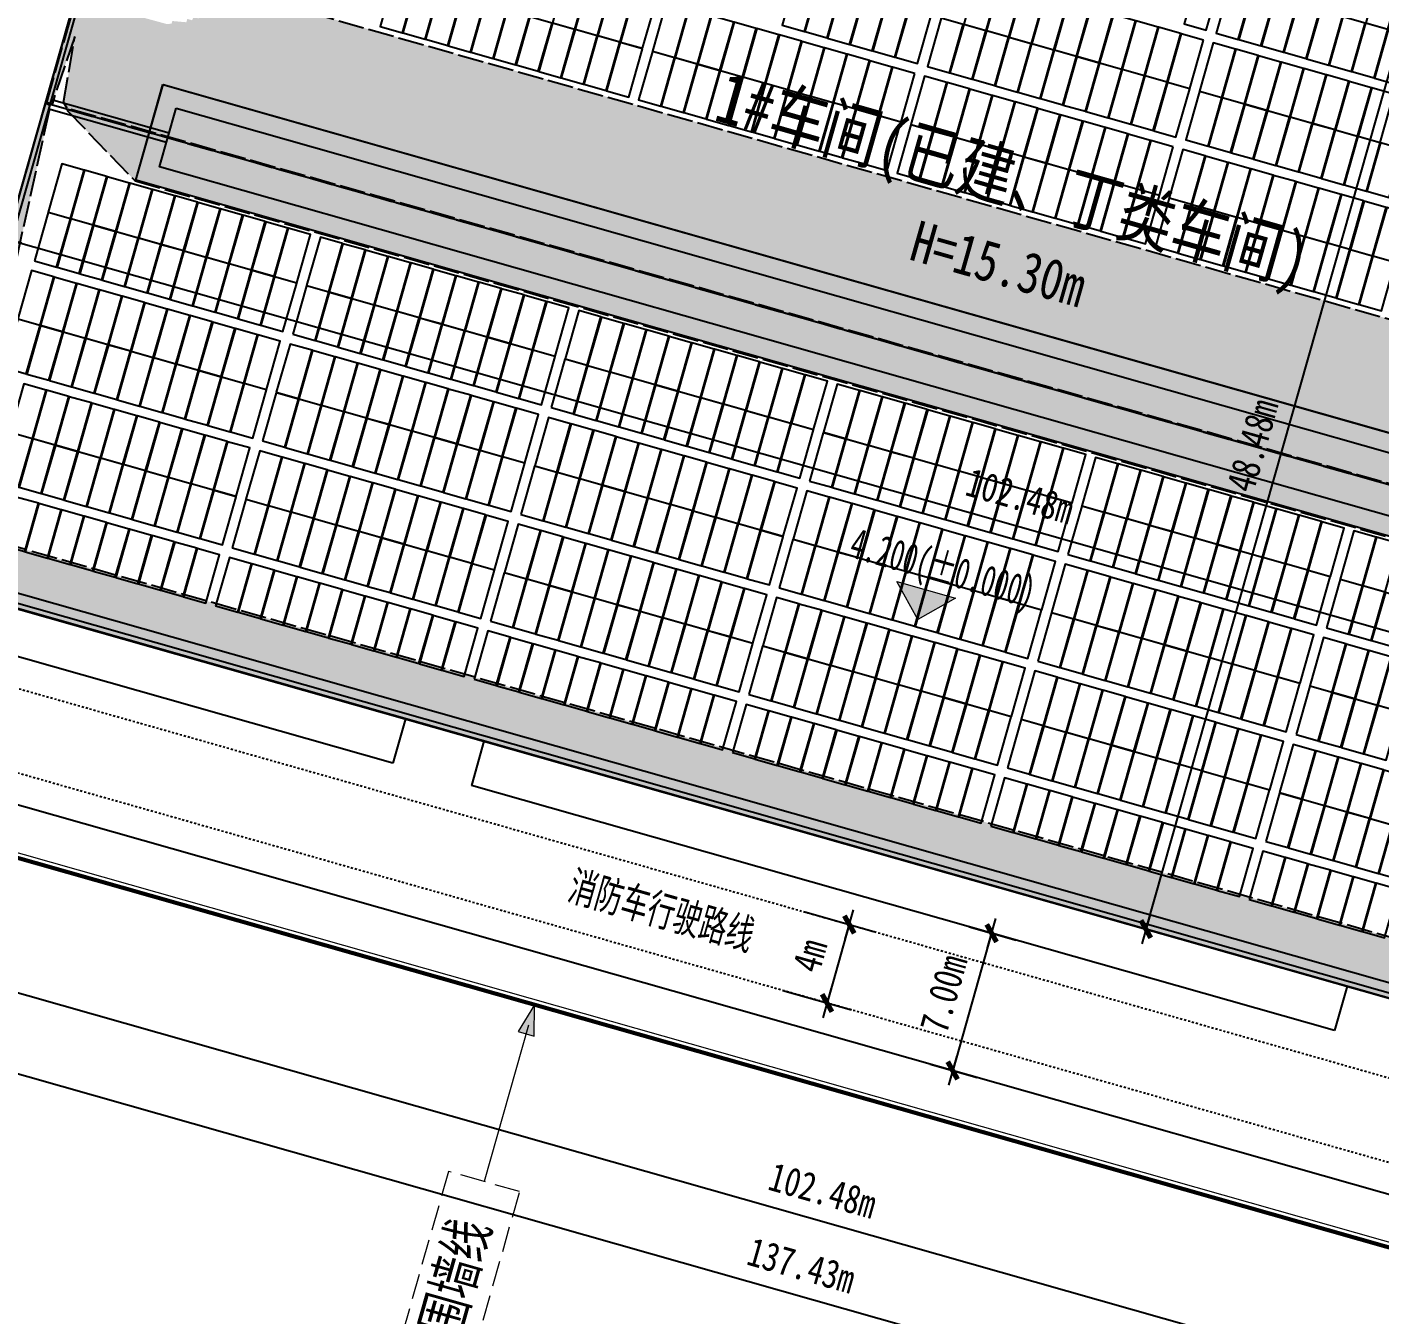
# Model space of a CAD drawing. Header units: millimetres. Extents: x 221342 to 221936, y -165780 to -165359.
# Drawn here: x 221465.1 to 221531.4, y -165687.9 to -165624.8 of the extents above; entities that cross this region are included whole.
import ezdxf

# ---------------------------------------------------------------- set-up
doc = ezdxf.new("R2010")
doc.units = ezdxf.units.MM
for name, pattern in [('CENTER', [5.08, 3.175, -0.635, 0.635, -0.635]), ('DASH', [0.35, 0.25, -0.1]), ('DASHED', [1.524, 1.27, -0.254])]:
    doc.linetypes.add(name, pattern=pattern)
doc.layers.add('0-道路', color=22, linetype='Continuous', lineweight=0)
for name, color, linetype in [('PUB_DIM', 3, 'Continuous'), ('WALL', 51, 'Continuous'), ('zt-道路', 240, 'Continuous'), ('单元区域外轮廓', 7, 'ByLayer'), ('屋脊线', 7, 'ByLayer'), ('消防车道', 3, 'Continuous'), ('组件', 7, 'ByLayer'), ('轴网标注', 240, 'Continuous'), ('阴影', 8, 'DASHED'), ('障碍物', 7, 'ByLayer')]:
    doc.layers.add(name, color=color, linetype=linetype)
doc.styles.add('-仿宋_GB2312', font='', dxfattribs={"width": 0.8})
doc.styles.add('-黑体', font='', dxfattribs={"width": 0.7})
doc.styles.add('dim_font', font='SIMPLEX.shx', dxfattribs={"width": 0.8})
doc.styles.get('-仿宋_GB2312').set_extended_font_data('FangSong_GB2312')
doc.styles.get('-黑体').set_extended_font_data('SimHei')
doc.dimstyles.new('AXIS150', dxfattribs={"dimscale": 1.5, "dimtxt": 300, "dimasz": 1, "dimexe": 250, "dimexo": 300, "dimgap": 150, "dimtad": 1, "dimdec": 0, "dimtxsty": 'dim_font', "dimblk": '_DIMX', "dimblk1": '_DIMX', "dimblk2": '_DIMX', "dimcen": 2.5, "dimse1": 1, "dimse2": 1, "dimclrt": 9, "dimazin": 3, "dimtfac": 1, "dimtdec": 0, "dimtix": 1, "dimtmove": 2, "dimatfit": 3, "dimldrblk": '_DIMX'})
pattern_1 = [(344.143, (221595.9987, -165598.90403), (0.17959642, 0.19653122), [0, -0.238125])]

# ---------------------------------------------------------------- blocks, each defined once
blk = doc.blocks.new('_DIMX')
blk.add_line((-150, 0), (150, 0))
at = {"const_width": 50}
blk.add_lwpolyline([(-70, -70), (70, 70)], dxfattribs=at)
blk = doc.blocks.new('*D132')
at = {"layer": 'Defpoints', "color": 0, "linetype": 'Continuous', "transparency": 16777216}
for p in [(221511.283, -165668.91), (221509.371, -165675.644), (221510.48, -165675.959)]:
    blk.add_point(p, dxfattribs=at)
at = {"layer": '轴网标注', "color": 0, "linetype": 'Continuous', "lineweight": -2, "transparency": 16777216}
for p, q in [((221511.283, -165668.91), (221513.596, -165669.567)), ((221512.392, -165669.23), (221510.482, -165675.954)), ((221509.371, -165675.644), (221511.683, -165676.301))]:
    blk.add_line(p, q, dxfattribs=at)
at = {"layer": '轴网标注', "color": 0, "linetype": 'Continuous', "lineweight": -2, "transparency": 16777216, "xscale": 0.005, "yscale": 0.005, "zscale": 0.005}
for p, rotation in [((221512.393, -165669.226), 74.14276208731073), ((221510.48, -165675.959), 254.1427620873107)]:
    blk.add_blockref('_DIMX', p, dxfattribs=dict(at, rotation=rotation))
at = {"layer": '轴网标注', "color": 9, "linetype": 'Continuous', "transparency": 16777216, "insert": (221510.042, -165672.196), "char_height": 1.4, "attachment_point": 5, "rotation": 74.14276, "style": '-仿宋_GB2312'}
blk.add_mtext('\\A1;7.00m', dxfattribs=at)
blk = doc.blocks.new('*D141')
at = {"layer": 'Defpoints', "color": 0, "linetype": 'Continuous', "transparency": 16777216}
for p in [(221496.499, -165456.12), (221428.712, -165655.332), (221439.343, -165658.351)]:
    blk.add_point(p, dxfattribs=at)
at = {"layer": '轴网标注', "color": 0, "linetype": 'Continuous', "lineweight": -2, "transparency": 16777216}
for p, q in [((221496.499, -165456.12), (221484.932, -165452.835)), ((221486.133, -165453.181), (221428.713, -165655.327)), ((221439.343, -165658.351), (221427.51, -165654.99))]:
    blk.add_line(p, q, dxfattribs=at)
at = {"layer": '轴网标注', "color": 0, "linetype": 'Continuous', "lineweight": -2, "transparency": 16777216, "xscale": 0.005, "yscale": 0.005, "zscale": 0.005}
for p, rotation in [((221486.134, -165453.176), 74.14276208731073), ((221428.712, -165655.332), 254.1427620873107)]:
    blk.add_blockref('_DIMX', p, dxfattribs=dict(at, rotation=rotation))
at = {"layer": '轴网标注', "color": 9, "linetype": 'Continuous', "transparency": 16777216, "insert": (221456.028, -165553.858), "char_height": 1.4, "attachment_point": 5, "rotation": 74.14276, "style": '-仿宋_GB2312'}
blk.add_mtext('\\A1;210.15m', dxfattribs=at)
blk = doc.blocks.new('*D142')
at = {"layer": 'Defpoints', "color": 0, "linetype": 'Continuous', "transparency": 16777216}
for p in [(221455.465, -165665.556), (221554.045, -165693.558), (221552.997, -165697.246)]:
    blk.add_point(p, dxfattribs=at)
at = {"layer": '轴网标注', "color": 0, "linetype": 'Continuous', "lineweight": -2, "transparency": 16777216}
for p, q in [((221455.465, -165665.556), (221454.076, -165670.446)), ((221454.422, -165669.245), (221552.993, -165697.244)), ((221554.045, -165693.558), (221552.656, -165698.448))]:
    blk.add_line(p, q, dxfattribs=at)
at = {"layer": '轴网标注', "color": 0, "linetype": 'Continuous', "lineweight": -2, "transparency": 16777216, "xscale": 0.005, "yscale": 0.005, "zscale": 0.005}
for p, rotation in [((221454.417, -165669.244), 164.1427629060019), ((221552.997, -165697.246), 344.142762906002)]:
    blk.add_blockref('_DIMX', p, dxfattribs=dict(at, rotation=rotation))
at = {"layer": '轴网标注', "color": 9, "linetype": 'Continuous', "transparency": 16777216, "insert": (221504.104, -165681.85), "char_height": 1.4, "attachment_point": 5, "rotation": 344.14276, "style": '-仿宋_GB2312'}
blk.add_mtext('\\A1;102.48m', dxfattribs=at)
blk = doc.blocks.new('*D145')
at = {"layer": 'Defpoints', "color": 0, "linetype": 'Continuous', "transparency": 16777216}
for p in [(221438.653, -165660.781), (221570.857, -165698.334), (221568.766, -165705.696)]:
    blk.add_point(p, dxfattribs=at)
at = {"layer": '轴网标注', "color": 0, "linetype": 'Continuous', "lineweight": -2, "transparency": 16777216}
for p, q in [((221438.653, -165660.781), (221436.22, -165669.345)), ((221436.566, -165668.144), (221568.761, -165705.694)), ((221570.857, -165698.334), (221568.424, -165706.898))]:
    blk.add_line(p, q, dxfattribs=at)
at = {"layer": '轴网标注', "color": 0, "linetype": 'Continuous', "lineweight": -2, "transparency": 16777216, "xscale": 0.005, "yscale": 0.005, "zscale": 0.005}
for p, rotation in [((221436.562, -165668.143), 164.1427629060019), ((221568.766, -165705.696), 344.142762906002)]:
    blk.add_blockref('_DIMX', p, dxfattribs=dict(at, rotation=rotation))
at = {"layer": '轴网标注', "color": 9, "linetype": 'Continuous', "transparency": 16777216, "insert": (221503.06, -165685.524), "char_height": 1.4, "attachment_point": 5, "rotation": 344.14276, "style": '-仿宋_GB2312'}
blk.add_mtext('\\A1;137.43m', dxfattribs=at)
blk = doc.blocks.new('*D173')
at = {"layer": 'Defpoints', "color": 0, "linetype": 'Continuous', "transparency": 16777216}
for p in [(221531.802, -165621.991), (221518.555, -165668.626), (221519.957, -165669.025)]:
    blk.add_point(p, dxfattribs=at)
at = {"layer": '轴网标注', "color": 0, "linetype": 'Continuous', "lineweight": -2, "transparency": 16777216}
for p, q in [((221531.802, -165621.991), (221534.406, -165622.731)), ((221533.202, -165622.394), (221519.958, -165669.02)), ((221518.555, -165668.626), (221521.159, -165669.366))]:
    blk.add_line(p, q, dxfattribs=at)
at = {"layer": '轴网标注', "color": 0, "linetype": 'Continuous', "lineweight": -2, "transparency": 16777216, "xscale": 0.005, "yscale": 0.005, "zscale": 0.005}
for p, rotation in [((221533.204, -165622.39), 74.14276208731073), ((221519.957, -165669.025), 254.1427620873107)]:
    blk.add_blockref('_DIMX', p, dxfattribs=dict(at, rotation=rotation))
at = {"layer": '轴网标注', "color": 9, "linetype": 'Continuous', "transparency": 16777216, "insert": (221525.186, -165645.311), "char_height": 1.4, "attachment_point": 5, "rotation": 74.14276, "style": '-仿宋_GB2312'}
blk.add_mtext('\\A1;48.48m', dxfattribs=at)
blk = doc.blocks.new('*D176')
at = {"layer": 'Defpoints', "color": 0, "linetype": 'Continuous', "transparency": 16777216}
for p in [(221464.915, -165632.287), (221563.495, -165660.288), (221562.672, -165663.188)]:
    blk.add_point(p, dxfattribs=at)
at = {"layer": '轴网标注', "color": 0, "linetype": 'Continuous', "lineweight": -2, "transparency": 16777216}
for p, q in [((221464.915, -165632.287), (221463.75, -165636.388)), ((221464.096, -165635.187), (221562.667, -165663.186)), ((221563.495, -165660.288), (221562.33, -165664.39))]:
    blk.add_line(p, q, dxfattribs=at)
at = {"layer": '轴网标注', "color": 0, "linetype": 'Continuous', "lineweight": -2, "transparency": 16777216, "xscale": 0.005, "yscale": 0.005, "zscale": 0.005}
for p, rotation in [((221464.091, -165635.186), 164.1427629060019), ((221562.672, -165663.188), 344.142762906002)]:
    blk.add_blockref('_DIMX', p, dxfattribs=dict(at, rotation=rotation))
at = {"layer": '轴网标注', "color": 9, "linetype": 'Continuous', "transparency": 16777216, "insert": (221513.778, -165647.792), "char_height": 1.4, "attachment_point": 5, "rotation": 344.14276, "style": '-仿宋_GB2312'}
blk.add_mtext('\\A1;102.48m', dxfattribs=at)
blk = doc.blocks.new('*D114')
at = {"layer": 'Defpoints', "color": 0, "linetype": 'Continuous', "transparency": 16777216}
for p in [(221503.237, -165668.184), (221502.144, -165672.032), (221504.32, -165672.65)]:
    blk.add_point(p, dxfattribs=at)
at = {"layer": '轴网标注', "color": 0, "linetype": 'Continuous', "lineweight": -2, "transparency": 16777216}
for p, q in [((221503.237, -165668.184), (221506.615, -165669.144)), ((221505.412, -165668.807), (221504.321, -165672.645)), ((221502.144, -165672.032), (221505.522, -165672.992))]:
    blk.add_line(p, q, dxfattribs=at)
at = {"layer": '轴网标注', "color": 0, "linetype": 'Continuous', "lineweight": -2, "transparency": 16777216, "xscale": 0.005, "yscale": 0.005, "zscale": 0.005}
for p, rotation in [((221505.413, -165668.802), 74.14276257570366), ((221504.32, -165672.65), 254.1427625757036)]:
    blk.add_blockref('_DIMX', p, dxfattribs=dict(at, rotation=rotation))
at = {"layer": '轴网标注', "color": 9, "linetype": 'Continuous', "transparency": 16777216, "insert": (221503.472, -165670.33), "char_height": 1.4, "attachment_point": 5, "rotation": 74.14276, "style": '-仿宋_GB2312'}
blk.add_mtext('\\A1;4m', dxfattribs=at)
blk = doc.blocks.new('*U0')
at = {"layer": '单元区域外轮廓', "color": 2}
for points in [[(-116980, -39760, 13700), (-14500, -39760, 13700), (-14500, -88240, 13700), (-116980, -88240, 13700), (-116980, -39760, 13700)], [(-116980, -39760, 15100), (-14500, -39760, 15100), (-14500, -88240, 15100), (-116980, -88240, 15100), (-116980, -39760, 15100)]]:
    blk.add_polyline3d(points, close=True, dxfattribs=at)
at = {"flags": 1}
for tag in ['unit_id', 'unit_name', 'parapet_height', 'ground_elevation', 'is_enable_parapet']:
    blk.add_attdef(tag, (0, 0), '', height=2.5, dxfattribs=at)
blk = doc.blocks.new('*U1')
at = {"layer": '屋脊线', "color": 30}
for p, q in [((-116980, -39760, 13700), (-116980, -64000, 14870)), ((-116980, -64000, 14870), (-14500, -64000, 14870)), ((-116980, -64000, 14870), (-116980, -88240, 13700)), ((-116980, -88240, 13700), (-14500, -88240, 13700))]:
    blk.add_line(p, q, dxfattribs=at)
at = {"flags": 1}
for tag in ['unit_id', 'unit_name']:
    blk.add_attdef(tag, (0, 0), '', height=2.5, dxfattribs=at)
blk = doc.blocks.new('*U2')
at = {"layer": '组件', "color": 0}
blk.add_polyline3d([(0, 0, 0), (-113.4, 0, 0), (-113.4, -246.2, 11.9), (0, -246.2, 11.9)], close=True, dxfattribs=at)
at = {"flags": 1}
for tag in ['mounting-hole-spacing1', 'mounting-hole-spacing2', 'module-material', 'vmpo', 'voco', 'silicon-material', 'panel-length', 'panel-width', 'panel-height', 'userid', 'theme', 'note', 'name', 'pmax', 'company-name', 'id', 'impo', 'isco']:
    blk.add_attdef(tag, (0, 0), '', height=2.5, dxfattribs=at)
blk = doc.blocks.new('*U3')
at = {"layer": '组件', "color": 232}
for p in [(-5462.6, -4007.2, 1381.5), (-6318.4, -4255.4, 1393.5), (-6155, -4255.4, 1393.5), (-6039.6, -4255.4, 1393.5), (-5924.2, -4255.4, 1393.5), (-5808.8, -4255.4, 1393.5), (-5693.4, -4255.4, 1393.5), (-5578, -4255.4, 1393.5), (-5462.6, -4255.4, 1393.5), (-5347.2, -4255.4, 1393.5), (-7357, -4551.6, 1407.8), (-7241.6, -4551.6, 1407.8), (-7126.2, -4551.6, 1407.8), (-7010.8, -4551.6, 1407.8), (-6895.4, -4551.6, 1407.8), (-6780, -4551.6, 1407.8), (-6664.6, -4551.6, 1407.8), (-6549.2, -4551.6, 1407.8), (-6433.8, -4551.6, 1407.8), (-6318.4, -4551.6, 1407.8), (-6155, -4551.6, 1407.8), (-6039.6, -4551.6, 1407.8), (-5924.2, -4551.6, 1407.8), (-5808.8, -4551.6, 1407.8), (-5693.4, -4551.6, 1407.8), (-5578, -4551.6, 1407.8), (-5462.6, -4551.6, 1407.8), (-5347.2, -4551.6, 1407.8), (-8212.8, -4799.8, 1419.8), (-8097.4, -4799.8, 1419.8), (-7982, -4799.8, 1419.8), (-7866.6, -4799.8, 1419.8), (-7751.2, -4799.8, 1419.8), (-7635.8, -4799.8, 1419.8), (-7472.4, -4799.8, 1419.8), (-7357, -4799.8, 1419.8), (-7241.6, -4799.8, 1419.8), (-7126.2, -4799.8, 1419.8), (-7010.8, -4799.8, 1419.8), (-6895.4, -4799.8, 1419.8), (-6780, -4799.8, 1419.8), (-6664.6, -4799.8, 1419.8), (-6549.2, -4799.8, 1419.8), (-6433.8, -4799.8, 1419.8), (-6318.4, -4799.8, 1419.8), (-6155, -4799.8, 1419.8), (-6039.6, -4799.8, 1419.8), (-5924.2, -4799.8, 1419.8), (-5808.8, -4799.8, 1419.8), (-5693.4, -4799.8, 1419.8), (-5578, -4799.8, 1419.8), (-5462.6, -4799.8, 1419.8), (-5347.2, -4799.8, 1419.8), (-5231.8, -4799.8, 1419.8), (-9299.4, -5095.9, 1434.1), (-9184, -5095.9, 1434.1), (-9068.6, -5095.9, 1434.1), (-8953.2, -5095.9, 1434.1), (-8789.8, -5096, 1434.1), (-8674.4, -5096, 1434.1), (-8559, -5096, 1434.1), (-8443.6, -5096, 1434.1), (-8328.2, -5096, 1434.1), (-8212.8, -5096, 1434.1), (-8097.4, -5096, 1434.1), (-7982, -5096, 1434.1), (-7866.6, -5096, 1434.1), (-7751.2, -5096, 1434.1), (-7635.8, -5096, 1434.1), (-7472.4, -5096, 1434.1), (-7357, -5096, 1434.1), (-7241.6, -5096, 1434.1), (-7126.2, -5096, 1434.1), (-7010.8, -5096, 1434.1), (-6895.4, -5096, 1434.1), (-6780, -5096, 1434.1), (-6664.6, -5096, 1434.1), (-6549.2, -5096, 1434.1), (-6433.8, -5096, 1434.1), (-6318.4, -5096, 1434.1), (-6155, -5096, 1434.1), (-6039.6, -5096, 1434.1), (-5924.2, -5096, 1434.1), (-5808.8, -5096, 1434.1), (-5693.4, -5096, 1434.1), (-5578, -5096, 1434.1), (-5462.6, -5096, 1434.1), (-5347.2, -5096, 1434.1), (-5231.8, -5096, 1434.1), (-5116.4, -5096, 1434.1), (-10107.2, -5344.2, 1446.1), (-9991.8, -5344.2, 1446.1), (-9876.4, -5344.2, 1446.1), (-9761, -5344.2, 1446.1), (-9645.6, -5344.2, 1446.1), (-9530.2, -5344.2, 1446.1), (-9414.8, -5344.2, 1446.1), (-9299.4, -5344.2, 1446.1), (-9184, -5344.2, 1446.1), (-9068.6, -5344.2, 1446.1), (-8953.2, -5344.2, 1446.1), (-8789.8, -5344.2, 1446.1), (-8674.4, -5344.2, 1446.1), (-8559, -5344.2, 1446.1), (-8443.6, -5344.2, 1446.1), (-8328.2, -5344.2, 1446.1), (-8212.8, -5344.2, 1446.1), (-8097.4, -5344.2, 1446.1), (-7982, -5344.2, 1446.1), (-7866.6, -5344.2, 1446.1), (-7751.2, -5344.2, 1446.1), (-7635.8, -5344.2, 1446.1), (-7472.4, -5344.2, 1446.1), (-7357, -5344.2, 1446.1), (-7241.6, -5344.2, 1446.1), (-7126.2, -5344.2, 1446.1), (-7010.8, -5344.2, 1446.1), (-6895.4, -5344.2, 1446.1), (-6780, -5344.2, 1446.1), (-6664.6, -5344.2, 1446.1), (-6549.2, -5344.2, 1446.1), (-6433.8, -5344.2, 1446.1), (-6318.4, -5344.2, 1446.1), (-6155, -5344.2, 1446.1), (-6039.6, -5344.2, 1446.1), (-5924.2, -5344.2, 1446.1), (-5808.8, -5344.2, 1446.1), (-5693.4, -5344.2, 1446.1), (-5578, -5344.2, 1446.1), (-5462.6, -5344.2, 1446.1), (-5347.2, -5344.2, 1446.1), (-5231.8, -5344.2, 1446.1), (-5116.4, -5344.2, 1446.1)]:
    blk.add_blockref('*U2', p, dxfattribs=at)
at = {"flags": 1}
for tag in ['offset-x', 'offset-y', 'mode', 'tilt', 'azimuth', 'align', 'array-mode', 'panel-x', 'panel-y', 'panel-per-row', 'bracket-type', 'bracket-value', 'row-per-array']:
    blk.add_attdef(tag, (0, 0), '', height=2.5, dxfattribs=at)
blk = doc.blocks.new('*U4')
at = {"layer": '组件', "color": 0}
blk.add_polyline3d([(0, 0, 0), (113.4, 0, 0), (113.4, 246.2, 11.9), (0, 246.2, 11.9)], close=True, dxfattribs=at)
at = {"flags": 1}
for tag in ['mounting-hole-spacing1', 'mounting-hole-spacing2', 'module-material', 'vmpo', 'voco', 'silicon-material', 'panel-length', 'panel-width', 'panel-height', 'userid', 'theme', 'note', 'name', 'pmax', 'company-name', 'id', 'impo', 'isco']:
    blk.add_attdef(tag, (0, 0), '', height=2.5, dxfattribs=at)
blk = doc.blocks.new('*U5')
at = {"layer": '组件', "color": 20}
for p in [(-11538, -6911.4, 1472.3), (-11422.6, -6911.4, 1472.3), (-11307.2, -6911.4, 1472.3), (-11191.8, -6911.4, 1472.3), (-11076.4, -6911.4, 1472.3), (-10961, -6911.4, 1472.3), (-10845.6, -6911.4, 1472.3), (-10730.2, -6911.4, 1472.3), (-10614.8, -6911.4, 1472.3), (-10499.4, -6911.4, 1472.3), (-10384, -6911.4, 1472.3), (-10220.6, -6911.5, 1472.3), (-10105.2, -6911.5, 1472.3), (-9989.8, -6911.5, 1472.3), (-9874.4, -6911.5, 1472.3), (-9759, -6911.5, 1472.3), (-9643.6, -6911.5, 1472.3), (-9528.2, -6911.5, 1472.3), (-9412.8, -6911.5, 1472.3), (-9297.4, -6911.5, 1472.3), (-9182, -6911.5, 1472.3), (-9066.6, -6911.5, 1472.3), (-8903.2, -6911.5, 1472.3), (-8787.8, -6911.5, 1472.3), (-8672.4, -6911.5, 1472.3), (-8557, -6911.5, 1472.3), (-8441.6, -6911.5, 1472.3), (-8326.2, -6911.5, 1472.3), (-8210.8, -6911.5, 1472.3), (-8095.4, -6911.5, 1472.3), (-7980, -6911.5, 1472.3), (-7864.6, -6911.5, 1472.3), (-7749.2, -6911.5, 1472.3), (-7585.8, -6911.5, 1472.3), (-7470.4, -6911.5, 1472.3), (-7355, -6911.5, 1472.3), (-7239.6, -6911.5, 1472.3), (-7124.2, -6911.5, 1472.3), (-7008.8, -6911.5, 1472.3), (-6893.4, -6911.5, 1472.3), (-6778, -6911.5, 1472.3), (-6662.6, -6911.5, 1472.3), (-6547.2, -6911.5, 1472.3), (-6431.8, -6911.5, 1472.3), (-6268.4, -6911.5, 1472.3), (-6153, -6911.5, 1472.3), (-6037.6, -6911.5, 1472.3), (-5922.2, -6911.5, 1472.3), (-5806.8, -6911.5, 1472.3), (-5691.4, -6911.5, 1472.3), (-5576, -6911.5, 1472.3), (-5460.6, -6911.5, 1472.3), (-5345.2, -6911.5, 1472.3), (-5229.8, -6911.5, 1472.3), (-5114.4, -6911.5, 1472.3), (-11538, -7159.7, 1484.3), (-11422.6, -7159.7, 1484.3), (-11307.2, -7159.7, 1484.3), (-11191.8, -7159.7, 1484.3), (-11076.4, -7159.7, 1484.3), (-10961, -7159.7, 1484.3), (-10845.6, -7159.7, 1484.3), (-10730.2, -7159.7, 1484.3), (-10614.8, -7159.7, 1484.3), (-10499.4, -7159.7, 1484.3), (-10384, -7159.7, 1484.3), (-10220.6, -7159.7, 1484.3), (-10105.2, -7159.7, 1484.3), (-9989.8, -7159.7, 1484.3), (-9874.4, -7159.7, 1484.3), (-9759, -7159.7, 1484.3), (-9643.6, -7159.7, 1484.3), (-9528.2, -7159.7, 1484.3), (-9412.8, -7159.7, 1484.3), (-9297.4, -7159.7, 1484.3), (-9182, -7159.7, 1484.3), (-9066.6, -7159.7, 1484.3), (-8903.2, -7159.7, 1484.3), (-8787.8, -7159.7, 1484.3), (-8672.4, -7159.7, 1484.3), (-8557, -7159.7, 1484.3), (-8441.6, -7159.7, 1484.3), (-8326.2, -7159.7, 1484.3), (-8210.8, -7159.7, 1484.3), (-8095.4, -7159.7, 1484.3), (-7980, -7159.7, 1484.3), (-7864.6, -7159.7, 1484.3), (-7749.2, -7159.7, 1484.3), (-7585.8, -7159.7, 1484.3), (-7470.4, -7159.7, 1484.3), (-7355, -7159.7, 1484.3), (-7239.6, -7159.7, 1484.3), (-7124.2, -7159.7, 1484.3), (-7008.8, -7159.7, 1484.3), (-6893.4, -7159.7, 1484.3), (-6778, -7159.7, 1484.3), (-6662.6, -7159.7, 1484.3), (-6547.2, -7159.7, 1484.3), (-6431.8, -7159.7, 1484.3), (-6268.4, -7159.7, 1484.3), (-6153, -7159.7, 1484.3), (-6037.6, -7159.7, 1484.3), (-5922.2, -7159.7, 1484.3), (-5806.8, -7159.7, 1484.3), (-5691.4, -7159.7, 1484.3), (-5576, -7159.7, 1484.3), (-5460.6, -7159.7, 1484.3), (-5345.2, -7159.7, 1484.3), (-5229.8, -7159.7, 1484.3), (-5114.4, -7159.7, 1484.3), (-11538, -7455.8, 1446.1), (-11422.6, -7455.8, 1446.1), (-11307.2, -7455.8, 1446.1), (-11191.8, -7455.8, 1446.1), (-11076.4, -7455.8, 1446.1), (-10961, -7455.8, 1446.1), (-10845.6, -7455.8, 1446.1), (-10730.2, -7455.8, 1446.1), (-10614.8, -7455.8, 1446.1), (-10499.4, -7455.8, 1446.1), (-10384, -7455.8, 1446.1), (-10220.6, -7455.8, 1446.1), (-10105.2, -7455.8, 1446.1), (-9989.8, -7455.8, 1446.1), (-9874.4, -7455.8, 1446.1), (-9759, -7455.8, 1446.1), (-9643.6, -7455.8, 1446.1), (-9528.2, -7455.8, 1446.1), (-9412.8, -7455.8, 1446.1), (-9297.4, -7455.8, 1446.1), (-9182, -7455.8, 1446.1), (-9066.6, -7455.8, 1446.1), (-8903.2, -7455.8, 1446.1), (-8787.8, -7455.8, 1446.1), (-8672.4, -7455.8, 1446.1), (-8557, -7455.8, 1446.1), (-8441.6, -7455.8, 1446.1), (-8326.2, -7455.8, 1446.1), (-8210.8, -7455.8, 1446.1), (-8095.4, -7455.8, 1446.1), (-7980, -7455.8, 1446.1), (-7864.6, -7455.8, 1446.1), (-7749.2, -7455.8, 1446.1), (-7585.8, -7455.8, 1446.1), (-7470.4, -7455.8, 1446.1), (-7355, -7455.8, 1446.1), (-7239.6, -7455.8, 1446.1), (-7124.2, -7455.8, 1446.1), (-7008.8, -7455.8, 1446.1), (-6893.4, -7455.8, 1446.1), (-6778, -7455.8, 1446.1), (-6662.6, -7455.8, 1446.1), (-6547.2, -7455.8, 1446.1), (-6431.8, -7455.8, 1446.1), (-6268.4, -7455.8, 1446.1), (-6153, -7455.8, 1446.1), (-6037.6, -7455.8, 1446.1), (-5922.2, -7455.8, 1446.1), (-5806.8, -7455.8, 1446.1), (-5691.4, -7455.8, 1446.1), (-5576, -7455.8, 1446.1), (-5460.6, -7455.8, 1446.1), (-5345.2, -7455.8, 1446.1), (-5229.8, -7455.8, 1446.1), (-5114.4, -7455.8, 1446.1), (-11538, -7704, 1458), (-11422.6, -7704, 1458), (-11307.2, -7704, 1458), (-11191.8, -7704, 1458), (-11076.4, -7704, 1458), (-10961, -7704, 1458), (-10845.6, -7704, 1458), (-10730.2, -7704, 1458), (-10614.8, -7704, 1458), (-10499.4, -7704, 1458), (-10384, -7704, 1458), (-10220.6, -7704, 1458), (-10105.2, -7704, 1458), (-9989.8, -7704, 1458), (-9874.4, -7704, 1458), (-9759, -7704, 1458), (-9643.6, -7704, 1458), (-9528.2, -7704, 1458), (-9412.8, -7704, 1458), (-9297.4, -7704, 1458), (-9182, -7704, 1458), (-9066.6, -7704, 1458), (-8903.2, -7704, 1458), (-8787.8, -7704, 1458), (-8672.4, -7704, 1458), (-8557, -7704, 1458), (-8441.6, -7704, 1458), (-8326.2, -7704, 1458), (-8210.8, -7704, 1458), (-8095.4, -7704, 1458), (-7980, -7704, 1458), (-7864.6, -7704, 1458), (-7749.2, -7704, 1458), (-7585.8, -7704, 1458), (-7470.4, -7704, 1458), (-7355, -7704, 1458), (-7239.6, -7704, 1458), (-7124.2, -7704, 1458), (-7008.8, -7704, 1458), (-6893.4, -7704, 1458), (-6778, -7704, 1458), (-6662.6, -7704, 1458), (-6547.2, -7704, 1458), (-6431.8, -7704, 1458), (-6268.4, -7704, 1458), (-6153, -7704, 1458), (-6037.6, -7704, 1458), (-5922.2, -7704, 1458), (-5806.8, -7704, 1458), (-5691.4, -7704, 1458), (-5576, -7704, 1458), (-5460.6, -7704, 1458), (-5345.2, -7704, 1458), (-5229.8, -7704, 1458), (-5114.4, -7704, 1458), (-11422.6, -8000.2, 1419.8), (-11307.2, -8000.2, 1419.8), (-11191.8, -8000.2, 1419.8), (-11076.4, -8000.2, 1419.8), (-10961, -8000.2, 1419.8), (-10845.6, -8000.2, 1419.8), (-10730.2, -8000.2, 1419.8), (-10614.8, -8000.2, 1419.8), (-10499.4, -8000.2, 1419.8), (-10384, -8000.2, 1419.8), (-10220.6, -8000.2, 1419.8), (-10105.2, -8000.2, 1419.8), (-9989.8, -8000.2, 1419.8), (-9874.4, -8000.2, 1419.8), (-9759, -8000.2, 1419.8), (-9643.6, -8000.2, 1419.8), (-9528.2, -8000.2, 1419.8), (-9412.8, -8000.2, 1419.8), (-9297.4, -8000.2, 1419.8), (-9182, -8000.2, 1419.8), (-9066.6, -8000.2, 1419.8), (-8903.2, -8000.2, 1419.8), (-8787.8, -8000.2, 1419.8), (-8672.4, -8000.2, 1419.8), (-8557, -8000.2, 1419.8), (-8441.6, -8000.2, 1419.8), (-8326.2, -8000.2, 1419.8), (-8210.8, -8000.2, 1419.8), (-8095.4, -8000.2, 1419.8), (-7980, -8000.2, 1419.8), (-7864.6, -8000.2, 1419.8), (-7749.2, -8000.2, 1419.8), (-7585.8, -8000.2, 1419.8), (-7470.4, -8000.2, 1419.8), (-7355, -8000.2, 1419.8), (-7239.6, -8000.2, 1419.8), (-7124.2, -8000.2, 1419.8), (-7008.8, -8000.2, 1419.8), (-6893.4, -8000.2, 1419.8), (-6778, -8000.2, 1419.8), (-6662.6, -8000.2, 1419.8), (-6547.2, -8000.2, 1419.8), (-6431.8, -8000.2, 1419.8), (-11422.6, -8248.4, 1431.7), (-11307.2, -8248.4, 1431.7), (-11191.8, -8248.4, 1431.7), (-11076.4, -8248.4, 1431.7), (-10961, -8248.4, 1431.7), (-10845.6, -8248.4, 1431.7), (-10730.2, -8248.4, 1431.7), (-10614.8, -8248.4, 1431.7), (-10499.4, -8248.4, 1431.7), (-10384, -8248.4, 1431.7), (-10220.6, -8248.4, 1431.7), (-10105.2, -8248.4, 1431.7), (-9989.8, -8248.4, 1431.7), (-9874.4, -8248.4, 1431.7), (-9759, -8248.4, 1431.7), (-9643.6, -8248.4, 1431.7), (-9528.2, -8248.4, 1431.7), (-9412.8, -8248.4, 1431.7), (-9297.4, -8248.4, 1431.7), (-9182, -8248.4, 1431.7), (-9066.6, -8248.4, 1431.7), (-8903.2, -8248.4, 1431.7), (-8787.8, -8248.4, 1431.7), (-8672.4, -8248.4, 1431.7), (-8557, -8248.4, 1431.7), (-8441.6, -8248.4, 1431.7), (-8326.2, -8248.4, 1431.7), (-8210.8, -8248.4, 1431.7), (-8095.4, -8248.4, 1431.7), (-7980, -8248.4, 1431.7), (-7864.6, -8248.4, 1431.7), (-7749.2, -8248.4, 1431.7), (-7585.8, -8248.4, 1431.7), (-7470.4, -8248.4, 1431.7), (-7355, -8248.4, 1431.7), (-7239.6, -8248.4, 1431.7), (-7124.2, -8248.4, 1431.7), (-7008.8, -8248.4, 1431.7), (-6893.4, -8248.4, 1431.7), (-6778, -8248.4, 1431.7), (-6662.6, -8248.4, 1431.7), (-6547.2, -8248.4, 1431.7), (-6431.8, -8248.4, 1431.7), (-11307.2, -8544.5, 1393.5), (-11191.8, -8544.5, 1393.5), (-11076.4, -8544.5, 1393.5), (-10961, -8544.5, 1393.5), (-10845.6, -8544.5, 1393.5), (-10730.2, -8544.5, 1393.5), (-10614.8, -8544.5, 1393.5), (-10499.4, -8544.5, 1393.5), (-10384, -8544.5, 1393.5), (-10220.6, -8544.6, 1393.5), (-10105.2, -8544.6, 1393.5), (-9989.8, -8544.6, 1393.5), (-9874.4, -8544.6, 1393.5), (-9759, -8544.6, 1393.5), (-9643.6, -8544.6, 1393.5), (-9528.2, -8544.6, 1393.5), (-9412.8, -8544.6, 1393.5), (-9297.4, -8544.6, 1393.5), (-9182, -8544.6, 1393.5), (-9066.6, -8544.6, 1393.5), (-8903.2, -8544.6, 1393.5), (-8787.8, -8544.6, 1393.5), (-8672.4, -8544.6, 1393.5), (-8557, -8544.6, 1393.5), (-8441.6, -8544.6, 1393.5), (-8326.2, -8544.6, 1393.5), (-8210.8, -8544.6, 1393.5), (-8095.4, -8544.6, 1393.5), (-7980, -8544.6, 1393.5), (-7864.6, -8544.6, 1393.5), (-7749.2, -8544.6, 1393.5), (-7585.8, -8544.6, 1393.5), (-7470.4, -8544.6, 1393.5), (-7355, -8544.6, 1393.5), (-7239.6, -8544.6, 1393.5), (-7124.2, -8544.6, 1393.5), (-7008.8, -8544.6, 1393.5), (-6893.4, -8544.6, 1393.5), (-6778, -8544.6, 1393.5), (-6662.6, -8544.6, 1393.5), (-6547.2, -8544.6, 1393.5), (-6431.8, -8544.6, 1393.5)]:
    blk.add_blockref('*U4', p, dxfattribs=at)
at = {"layer": '组件', "color": 60}
for p in [(-4951, -6911.5, 1472.3), (-4835.6, -6911.5, 1472.3), (-4951, -7159.7, 1484.3), (-4835.6, -7159.7, 1484.3), (-4720.2, -7159.7, 1484.3), (-4951, -7455.8, 1446.1), (-4835.6, -7455.8, 1446.1), (-4720.2, -7455.8, 1446.1), (-4604.8, -7455.8, 1446.1), (-4951, -7704.1, 1458), (-4835.6, -7704.1, 1458), (-4720.2, -7704.1, 1458), (-4604.8, -7704.1, 1458), (-6268.4, -8000.2, 1419.8), (-6153, -8000.2, 1419.8), (-6037.6, -8000.2, 1419.8), (-5922.2, -8000.2, 1419.8), (-5806.8, -8000.2, 1419.8), (-5691.4, -8000.2, 1419.8), (-5576, -8000.2, 1419.8), (-5460.6, -8000.2, 1419.8), (-5345.2, -8000.2, 1419.8), (-5229.8, -8000.2, 1419.8), (-5114.4, -8000.2, 1419.8), (-4951, -8000.2, 1419.8), (-4835.6, -8000.2, 1419.8), (-4720.2, -8000.2, 1419.8), (-4604.8, -8000.2, 1419.8), (-4489.4, -8000.2, 1419.8), (-6268.4, -8248.4, 1431.7), (-6153, -8248.4, 1431.7), (-6037.6, -8248.4, 1431.7), (-5922.2, -8248.4, 1431.7), (-5806.8, -8248.4, 1431.7), (-5691.4, -8248.4, 1431.7), (-5576, -8248.4, 1431.7), (-5460.6, -8248.4, 1431.7), (-5345.2, -8248.4, 1431.7), (-5229.8, -8248.4, 1431.7), (-5114.4, -8248.4, 1431.7), (-4951, -8248.4, 1431.7), (-4835.6, -8248.4, 1431.7), (-4720.2, -8248.4, 1431.7), (-4604.8, -8248.4, 1431.7), (-4489.4, -8248.4, 1431.7), (-4374, -8248.4, 1431.7), (-6268.4, -8544.6, 1393.5), (-6153, -8544.6, 1393.5), (-6037.6, -8544.6, 1393.5), (-5922.2, -8544.6, 1393.5), (-5806.8, -8544.6, 1393.5), (-5691.4, -8544.6, 1393.5), (-5576, -8544.6, 1393.5), (-5460.6, -8544.6, 1393.5), (-5345.2, -8544.6, 1393.5), (-5229.8, -8544.6, 1393.5), (-5114.4, -8544.6, 1393.5), (-4951, -8544.6, 1393.5), (-4835.6, -8544.6, 1393.5), (-4720.2, -8544.6, 1393.5), (-4604.8, -8544.6, 1393.5), (-4489.4, -8544.6, 1393.5), (-4374, -8544.6, 1393.5)]:
    blk.add_blockref('*U4', p, dxfattribs=at)
at = {"flags": 1}
for tag in ['offset-x', 'offset-y', 'mode', 'tilt', 'azimuth', 'align', 'array-mode', 'panel-x', 'panel-y', 'panel-per-row', 'bracket-type', 'bracket-value', 'row-per-array']:
    blk.add_attdef(tag, (0, 0), '', height=2.5, dxfattribs=at)
blk = doc.blocks.new('*U44')
at = {"layer": '障碍物', "color": 1}
blk.add_polyline3d([(-111680, -61560, 10), (-19800, -61560, 10), (-19800, -66440, 10), (-111680, -66440, 10)], close=True, dxfattribs=at)
at = {"flags": 1}
for tag in ['height', 'shape']:
    blk.add_attdef(tag, (0, 0), '', height=2.5, dxfattribs=at)

msp = doc.modelspace()

# ---------------------------------------------------------------- hatches: boundary and pattern name
h = msp.add_hatch()
h.set_pattern_fill('DOTS', scale=0.15, angle=-15.857)
h.set_pattern_definition(pattern_1)
h.paths.add_polyline_path([(221472.654, -165605.235), (221474.268, -165605.693), (221468.027, -165623.571), (221471.958, -165624.643), (221472.174, -165624.615), (221472.21, -165624.49), (221472.898, -165624.551), (221472.945, -165624.385), (221473.176, -165624.451), (221473.262, -165624.296), (221473.492, -165624.361), (221473.578, -165624.206), (221473.847, -165624.282), (221473.894, -165624.116), (221474.163, -165624.193), (221474.322, -165623.924), (221474.591, -165624), (221474.751, -165623.732), (221475.058, -165623.819), (221475.318, -165623.489), (221475.664, -165623.587), (221475.974, -165623.227), (221564.365, -165648.334), (221562.536, -165653.602), (221560.82, -165655.403), (221467.049, -165628.767), (221466.878, -165628.494), (221467.428, -165625.241), (221466.378, -165628.352), (221466.319, -165628.56), (221466.05, -165628.483), (221472.654, -165605.235)])
h = msp.add_hatch()
h.set_pattern_fill('DOTS', scale=0.15, angle=-15.857)
h.set_pattern_definition(pattern_1)
h.paths.add_polyline_path([(221564.52, -165656.513), (221564.021, -165656.371), (221555.966, -165676.247), (221461.619, -165649.448), (221466.241, -165628.642), (221465.984, -165628.524), (221459.368, -165651.814), (221557.904, -165679.804), (221564.52, -165656.513)])
h = msp.add_hatch()
h.set_pattern_fill('DOTS', scale=0.15, angle=-15.857)
h.set_pattern_definition(pattern_1)
h.paths.add_polyline_path([(221560.677, -165655.422), (221467.06, -165628.829), (221467.048, -165628.871), (221470.384, -165632.331), (221558.775, -165657.439), (221560.677, -165655.422)])
at = {"layer": 'PUB_DIM', "lineweight": 0}
for color, points in [(5, [(221507.736, -165651.982), (221508.769, -165653.835), (221510.621, -165652.802)]), (20, [(221489.97, -165672.732), (221489.179, -165674.051), (221489.949, -165674.269)])]:
    msp.add_hatch(color=color, dxfattribs=at).paths.add_polyline_path(points)

# ---------------------------------------------------------------- linework, layer by layer
at = {"color": 1, "linetype": 'CENTER', "ltscale": 0.005, "const_width": 0.2, "flags": 128}
msp.add_lwpolyline([(221479.047, -165518.573), (221439.343, -165658.351), (221571.547, -165695.904), (221604.276, -165580.683)], dxfattribs=at)
at = {"layer": '0-道路', "linetype": 'Continuous'}
msp.add_line((221571.382, -165695.608), (221439.639, -165658.186), dxfattribs=at)
at = {"layer": 'PUB_DIM', "color": 5, "lineweight": 0}
for p, q in [((221508.769, -165653.835), (221507.736, -165651.982)), ((221507.736, -165651.982), (221510.621, -165652.802)), ((221509.179, -165652.392), (221510.621, -165652.802)), ((221510.621, -165652.802), (221508.769, -165653.835))]:
    msp.add_line(p, q, dxfattribs=at)
at = {"layer": 'PUB_DIM', "color": 20, "lineweight": 0}
msp.add_line((221489.679, -165673.73), (221487.499, -165681.406), dxfattribs=at)
at = {"layer": 'PUB_DIM', "color": 20, "lineweight": 0, "flags": 128}
msp.add_lwpolyline([(221489.97, -165672.732), (221489.179, -165674.051), (221489.949, -165674.269), (221489.97, -165672.732)], dxfattribs=at)
at = {"layer": 'PUB_DIM', "color": 20, "linetype": 'DASH', "lineweight": 0, "ltscale": 5}
msp.add_lwpolyline([(221485.752, -165680.91), (221480.616, -165698.99), (221484.109, -165699.982), (221489.245, -165681.902)], close=True, dxfattribs=at)
at = {"layer": 'WALL', "color": 20, "linetype": 'Continuous'}
for p, q in [((221466.222, -165628.562), (221564.341, -165656.433)), ((221466.288, -165628.331), (221472.06, -165629.971)), ((221466.157, -165628.793), (221471.928, -165630.433)), ((221459.801, -165651.168), (221557.92, -165679.039))]:
    msp.add_line(p, q, dxfattribs=at)
at = {"layer": 'WALL', "color": 20, "linetype": 'Continuous', "flags": 128}
msp.add_lwpolyline([(221472.78, -165605.476), (221570.899, -165633.346), (221557.783, -165679.52), (221459.665, -165651.649)], close=True, dxfattribs=at)
at = {"layer": 'WALL', "color": 20, "linetype": 'Continuous', "elevation": 16.9}
msp.add_lwpolyline([(221472.404, -165628.759), (221558.979, -165653.351), (221558.159, -165656.236), (221471.584, -165631.645)], close=True, dxfattribs=at)
at = {"layer": 'zt-道路', "linetype": 'Continuous'}
for p, q in [((221483.03, -165660.885), (221458.981, -165654.054)), ((221569.135, -165692.62), (221443.121, -165656.826)), ((221483.648, -165658.711), (221483.03, -165660.885)), ((221487.495, -165659.804), (221486.878, -165661.978)), ((221529.203, -165674.001), (221486.878, -165661.978)), ((221529.821, -165671.827), (221529.203, -165674.001))]:
    msp.add_line(p, q, dxfattribs=at)
at = {"layer": '单元区域外轮廓', "linetype": 'Continuous', "elevation": 13.7, "flags": 128}
msp.add_lwpolyline([(221472.615, -165605.179), (221571.195, -165633.181), (221557.948, -165679.816), (221459.368, -165651.814), (221472.615, -165605.179)], dxfattribs=at)
at = {"layer": '屋脊线', "linetype": 'Continuous', "elevation": 14.87, "flags": 128}
msp.add_lwpolyline([(221465.991, -165628.497), (221564.572, -165656.499)], dxfattribs=at)
at = {"layer": '消防车道', "linetype": 'DASH', "ltscale": 0.005, "flags": 128}
msp.add_lwpolyline([(221784.526, -165612.333), (221773.347, -165613.205, 0.176369), (221767.742, -165615.755, -0.176369), (221761.514, -165618.589), (221757.289, -165618.918, -0.088882), (221752.726, -165618.463), (221607.144, -165577.11, 0.414214), (221596.027, -165583.308), (221569.25, -165677.579, -0.414214), (221553.192, -165686.532), (221459.883, -165660.028, -0.414214), (221450.93, -165643.97), (221496.971, -165481.882, -0.414214), (221513.029, -165472.929), (221606.338, -165499.434, 0.414214), (221617.454, -165493.235), (221617.874, -165491.759)], format="xyb", dxfattribs=at)
msp.add_lwpolyline([(221465.161, -165608.509), (221454.778, -165645.063, 0.414214), (221460.976, -165656.18), (221554.285, -165682.684, 0.414214), (221565.402, -165676.486), (221575.785, -165639.932, 0.414214), (221569.587, -165628.815), (221476.278, -165602.311, 0.414214)], format="xyb", close=True, dxfattribs=at)
at = {"layer": '阴影', "linetype": 'DASHED'}
msp.add_polyline3d([(221475.974, -165623.227, 14.493), (221564.365, -165648.334, 14.493), (221562.536, -165653.602, 14.761), (221560.82, -165655.403, 14.868), (221467.049, -165628.767, 14.868), (221466.878, -165628.494, 14.857), (221467.428, -165625.241, 14.699), (221466.378, -165628.352, 14.857), (221466.319, -165628.56, 14.868), (221466.05, -165628.483, 14.868), (221472.654, -165605.235, 13.701)], dxfattribs=at)
for points in [[(221564.52, -165656.513, 14.869), (221564.021, -165656.371, 14.869), (221555.966, -165676.247, 13.84), (221461.619, -165649.448, 13.84), (221466.241, -165628.642, 14.867), (221465.984, -165628.524, 14.869), (221459.368, -165651.814, 13.7), (221557.904, -165679.804, 13.7), (221564.52, -165656.513, 14.869)], [(221560.677, -165655.422, 14.869), (221467.06, -165628.829, 14.869), (221467.048, -165628.871, 14.867), (221470.384, -165632.331, 14.75), (221558.775, -165657.439, 14.75), (221560.677, -165655.422, 14.869)]]:
    msp.add_polyline3d(points, close=True, dxfattribs=at)
at = {"layer": '障碍物', "color": 20, "linetype": 'Continuous', "elevation": 16.823}
msp.add_lwpolyline([(221471.756, -165627.598), (221560.14, -165652.703), (221558.807, -165657.398), (221470.423, -165632.292)], close=True, dxfattribs=at)

# ---------------------------------------------------------------- block references
at = {"layer": '单元区域外轮廓', "xscale": 0.001, "yscale": 0.001, "zscale": 0.001, "rotation": 344.143}
msp.add_blockref('*U0', (221595.999, -165598.904, -0.001), dxfattribs=at)
at = {"layer": '屋脊线', "xscale": 0.001, "yscale": 0.001, "zscale": 0.001, "rotation": 344.143}
msp.add_blockref('*U1', (221595.999, -165598.904, -0.001), dxfattribs=at)
at = {"layer": '组件', "xscale": 0.01, "yscale": 0.01, "zscale": 0.01, "rotation": 344.143}
for name in ['*U3', '*U5']:
    msp.add_blockref(name, (221595.999, -165598.904, -0.001), dxfattribs=at)
at = {"layer": '障碍物', "xscale": 0.001, "yscale": 0.001, "zscale": 0.001, "rotation": 344.143}
msp.add_blockref('*U44', (221595.999, -165598.904, -0.001), dxfattribs=at)

# ---------------------------------------------------------------- texts
at = {"layer": 'PUB_DIM', "color": 5, "lineweight": 0, "style": '-黑体'}
for s, height, width, p in [('1#车间(已建、丁类车间)', 2.5, 0.8, (221498.694, -165629.334)), ('H=15.30m', 2, 0.8, (221508.274, -165636.167)), ('4.200(%%p0.000)', 1.5, 0.65, (221505.344, -165650.758)), ('消防车行驶路线', 1.5, 0.65, (221491.534, -165667.554))]:
    msp.add_text(s, height=height, rotation=344.14276, dxfattribs=dict(at, width=width)).set_placement(p)
at = {"layer": 'PUB_DIM', "color": 20, "lineweight": 0, "style": '-黑体', "width": 0.7}
msp.add_text('用地红线、围墙线', height=2, rotation=74.14276, dxfattribs=at).set_placement((221483.649, -165698.306))

# ---------------------------------------------------------------- dimensions: what is measured, and where the dimension line sits
at = {"layer": '轴网标注', "color": 77, "linetype": 'Continuous'}
for base, p1, p2, angle, picture, middle in [((221428.712, -165655.332), (221496.499, -165456.12), (221439.343, -165658.351), 74.14276, '*D141', (221456.028, -165553.858)), ((221519.957, -165669.025), (221531.802, -165621.991), (221518.555, -165668.626), 74.14276, '*D173', (221525.186, -165645.311)), ((221562.672, -165663.188), (221464.915, -165632.287), (221563.495, -165660.288), 344.14276, '*D176', (221513.778, -165647.792)), ((221568.766, -165705.696), (221438.653, -165660.781), (221570.857, -165698.334), 344.14276, '*D145', (221503.06, -165685.524)), ((221552.997, -165697.246), (221455.465, -165665.556), (221554.045, -165693.558), 344.14276, '*D142', (221504.104, -165681.85)), ((221510.48, -165675.959), (221511.283, -165668.91), (221509.371, -165675.644), 74.14276, '*D132', (221510.042, -165672.196))]:
    dim = msp.add_linear_dim(base=base, p1=p1, p2=p2, angle=angle, dimstyle='AXIS150', override={"dimscale": 0.005, "dimtxt": 280, "dimexo": 0, "dimdec": 2, "dimpost": 'm', "dimtxsty": '-仿宋_GB2312', "dimsah": 1, "dimse1": 0, "dimse2": 0}, dxfattribs=at)
    dim.commit()
    dim.dimension.update_dxf_attribs({"geometry": picture, "text_midpoint": middle})
dim = msp.add_aligned_dim(p1=(221503.237, -165668.184), p2=(221502.144, -165672.032), distance=2.262, dimstyle='AXIS150', override={"dimscale": 0.005, "dimtxt": 280, "dimexo": 0, "dimpost": 'm', "dimtxsty": '-仿宋_GB2312', "dimsah": 1, "dimse1": 0, "dimse2": 0}, dxfattribs=at)
dim.commit()
dim.dimension.update_dxf_attribs({"geometry": '*D114', "text_midpoint": (221503.472, -165670.33)})

doc.saveas('drawing.dxf')
